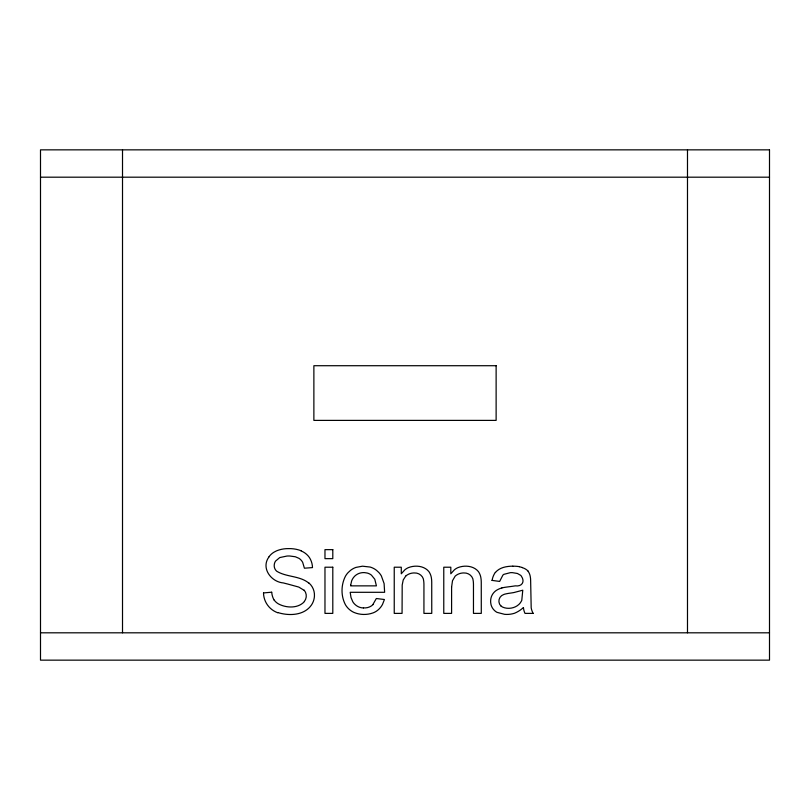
<?xml version="1.0" encoding="UTF-8"?>
<svg xmlns="http://www.w3.org/2000/svg" width="810" height="810" viewBox="0 0 810 810"><rect width="100%" height="100%" fill="white"/><g stroke="black" fill="none" stroke-linecap="round" stroke-linejoin="round"><path stroke-width="1.21" d="M268.839 557.098C260.79 568.174 271.188 581.985 283.389 582.937A131.544 131.544 0 0 0 287.449 583.969L298.799 587.078L304.064 590.298M304.469 601.536C298.141 608.583 286.477 608.118 278.63 603.997A13.233 13.233 0 0 1 274.205 600.088M495.426 572.447C499.598 567.425 506.614 566.21 512.811 566.17M372.944 604.432L376.326 598.519L384.416 599.511L382.522 604.381A18.509 18.509 0 0 1 376.68 611.003A17.881 17.881 0 0 1 373.035 612.897C366.97 615.104 359.994 614.982 354.041 612.451A18.995 18.995 0 0 1 348.796 608.948A19.551 19.551 0 0 1 347.318 607.389A19.177 19.177 0 0 1 345.445 604.756C340.808 596.069 340.949 584.85 345.485 576.143A19.703 19.703 0 0 1 348.108 572.599L350.477 570.412A19.217 19.217 0 0 1 355.985 567.395L362.495 566.19L370.14 567.051A18.853 18.853 0 0 1 376.488 570.321L378.807 572.467A19.288 19.288 0 0 1 381.368 575.94L384.102 583.564L384.628 592.302L350.193 592.302L351.003 597.507L352.775 601.708A13.122 13.122 0 0 0 354.496 603.956L355.499 604.898A12.575 12.575 0 0 0 361.382 607.753L363.437 607.976M405.699 576.123L403.218 579.99L402.195 585.043L402.064 613.383L394.237 613.383L394.237 567.213L401.284 567.213L401.284 573.774L404.909 569.764A15.511 15.511 0 0 1 408.442 567.618C415.084 564.975 424.146 565.714 428.895 571.597A15.309 15.309 0 0 1 431.295 577.388L431.598 579.474A55.505 55.505 0 0 1 431.73 582.481L431.76 613.383L423.934 613.383L423.934 585.296A34.131 34.131 0 0 0 423.721 581.114C423.63 576.254 419.023 572.65 414.325 572.953A14.863 14.863 0 0 0 413.1 572.994A12.889 12.889 0 0 0 405.668 576.092M263.665 592.91L271.623 592.211M40.5 177.188L769.5 177.188M533.162 613.383L524.991 613.383A16.868 16.868 0 0 1 523.462 607.692M40.5 632.812L769.5 632.812M491.984 580.385L499.638 581.428L502.899 575.11A6.824 6.824 0 0 1 503.871 574.341L510.351 572.67A28.137 28.137 0 0 1 512.416 572.65L517.418 573.48L520.597 575.292A5.083 5.083 0 0 1 521.346 576.133C525.224 581.712 522.045 586.804 515.221 585.863A132.354 132.354 0 0 1 508.812 586.774L505.653 587.21A40.49 40.49 0 0 0 501.856 587.928M519.342 566.706L522.42 567.557M277.85 612.542C289.059 616.096 304.195 615.58 311.496 604.969A17.648 17.648 0 0 0 314.442 596.018A16.099 16.099 0 0 0 308.985 583.018M308.873 583.139C299.72 575.586 286.527 577.307 276.706 571.212A7.432 7.432 0 0 1 274.246 566.403A8.981 8.981 0 0 1 274.246 565.066A7.908 7.908 0 0 1 275.592 561.057L279.744 557.574L287.034 556.035A37.311 37.311 0 0 1 289.788 556.004L295.336 556.764L299.001 558.353A10.976 10.976 0 0 1 302.677 562.353L304.408 568.205L312.498 567.597A19.602 19.602 0 0 0 309.41 557.523A18.407 18.407 0 0 0 301.016 550.891M501.066 605.951L501.36 606.214A6.996 6.996 0 0 0 502.676 607.125C509.217 610.021 518.289 607.581 521.508 600.909A8.869 8.869 0 0 0 521.802 600.21L522.774 590.206L513.986 592.525A110.201 110.201 0 0 1 509.986 593.163A45.289 45.289 0 0 0 504.681 594.176L503.709 594.52A6.956 6.956 0 0 0 500.944 606.072M687.487 149.85L687.487 632.812M122.512 149.85L122.512 632.812M523.341 607.601A29.423 29.423 0 0 1 514.603 613.221A24.907 24.907 0 0 1 504.579 614.324L496.986 612.34A12.302 12.302 0 0 1 494.728 610.71L493.766 609.748A11.937 11.937 0 0 1 491.032 604.624L490.698 602.63A15.431 15.431 0 0 1 490.647 600.787A12.808 12.808 0 0 1 492.156 595.006A12.97 12.97 0 0 1 496.206 590.49A19.146 19.146 0 0 1 501.856 587.969M492.095 580.405A19.561 19.561 0 0 1 495.315 572.376M512.811 566.19A36.531 36.531 0 0 1 519.342 566.666M522.389 567.688A13.355 13.355 0 0 1 527.968 570.949M527.917 571.02A12.575 12.575 0 0 1 530.236 576.396L530.53 578.34A55.212 55.212 0 0 1 530.651 581.195L531.188 607.844A17.516 17.516 0 0 0 533.172 613.383M373.086 604.584A12.14 12.14 0 0 1 363.447 607.865M277.769 612.765A21.465 21.465 0 0 1 263.503 592.91M274.134 600.129A18.134 18.134 0 0 1 271.735 592.201M304.185 590.196A8.869 8.869 0 0 1 304.358 601.445M268.778 557.057A16.757 16.757 0 0 1 275.582 551.347L276.838 550.729A30.719 30.719 0 0 1 288.532 548.613A33.028 33.028 0 0 1 301.087 550.709M451.605 587.078L451.595 613.383L443.769 613.383L443.769 567.213L450.805 567.213L450.805 573.774L454.43 569.764A15.511 15.511 0 0 1 457.964 567.618C464.606 564.975 473.668 565.714 478.416 571.597A15.309 15.309 0 0 1 480.816 577.388L481.12 579.474A55.505 55.505 0 0 1 481.261 582.481L481.292 613.383L473.465 613.383L473.465 585.296A34.131 34.131 0 0 0 473.253 581.114C473.151 576.254 468.544 572.65 463.857 572.953A14.863 14.863 0 0 0 462.621 572.994A12.889 12.889 0 0 0 455.2 576.092L452.496 580.719L451.605 587.078M350.69 585.114L350.629 585.863L376.417 585.863L374.787 579.231L371.446 575.14A11.543 11.543 0 0 0 367.264 573.045L364.5 572.619A15.38 15.38 0 0 0 362.434 572.66L361.797 572.731A12.342 12.342 0 0 0 355.144 575.758A13.426 13.426 0 0 0 354.243 576.669A13.021 13.021 0 0 0 351.601 581.043L350.69 585.114M769.5 149.85L40.5 149.85L40.5 660.15L769.5 660.15L769.5 149.85M496.125 365.715L313.875 365.715L313.875 420.39L496.125 420.39L496.125 365.715M332.799 549.646L324.972 549.646L324.972 558.647L332.799 558.647L332.799 549.646M332.799 567.213L324.972 567.213L324.972 613.383L332.799 613.383L332.799 567.213"/></g></svg>
